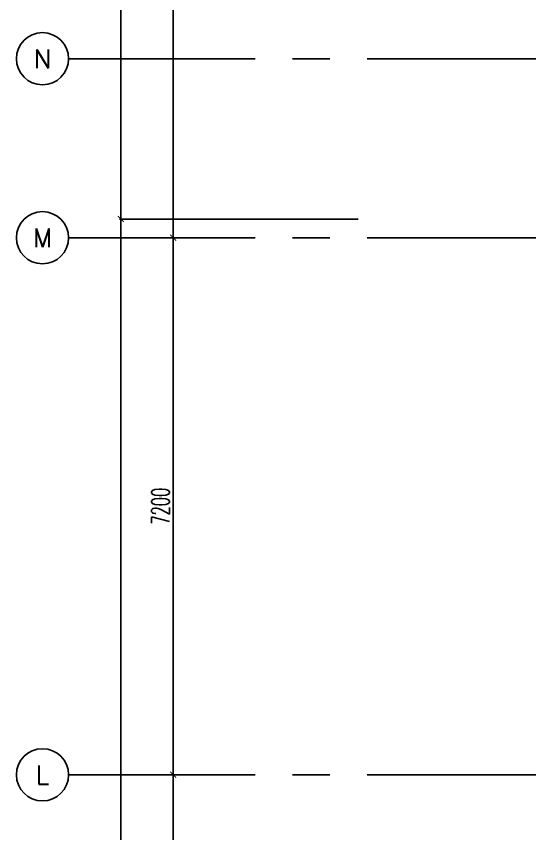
# Model space of a CAD drawing. Extents: x 88852.7 to 88945.7, y 39921.6 to 40001.1.
# Drawn here: x 88852.74 to 88859.62, y 39979.31 to 39990.27 of the extents above; entities that cross this region are included whole.
import ezdxf
from ezdxf.enums import TextEntityAlignment as Align

# ---------------------------------------------------------------- set-up
doc = ezdxf.new("R2010")
doc.units = 0
doc.header["$MEASUREMENT"] = 0
doc.header["$PDMODE"] = 34
doc.linetypes.add('CENTERX2', pattern=[4, 2.5, -0.5, 0.5, -0.5])
doc.layers.get('0').update_dxf_attribs({"linetype": 'CONTINUOUS'})
doc.layers.get('DEFPOINTS').update_dxf_attribs({"linetype": 'CONTINUOUS'})
for name, color, linetype in [('AX', 6, 'CONTINUOUS'), ('AX-CR', 2, 'CONTINUOUS'), ('AX-DIM', 4, 'CONTINUOUS'), ('AX-TXT', 2, 'CONTINUOUS'), ('AXES', 11, 'CENTERX2')]:
    doc.layers.add(name, color=color, linetype=linetype)
doc.styles.add('ROMANS', font='ROMANS.shx', dxfattribs={"width": 0.6})
doc.dimstyles.new('DIM-OUT', dxfattribs={"dimscale": 0, "dimtxt": 0.24, "dimasz": 0.08, "dimexe": 0.02, "dimexo": 0.02, "dimgap": 0.05, "dimtad": 1, "dimdec": 0, "dimlfac": 1000, "dimzin": 0, "dimdsep": 46, "dimtxsty": 'ROMANS', "dimblk1": 'ARCHTICK', "dimblk2": 'ARCHTICK', "dimsah": 1, "dimcen": 0.01, "dimdle": 0.08, "dimclrd": 4, "dimclre": 4, "dimclrt": 2, "dimadec": 0, "dimazin": 0, "dimtp": 2, "dimtm": 2, "dimtfac": 0.114286, "dimtdec": 0, "dimtix": 1, "dimtmove": 2, "dimatfit": 3, "dimldrblk": 'ARCHTICK', "dimfxl": 0, "dimtolj": 1, "dimtzin": 0, "dimarcsym": 0})

# ---------------------------------------------------------------- blocks, each defined once
blk = doc.blocks.new('_ARCHTICK')
at = {"color": 0, "linetype": 'ByBlock', "const_width": 0.15}
blk.add_lwpolyline([(-0.5, -0.5), (0.5, 0.5)], dxfattribs=at)
blk = doc.blocks.new('*D645')
at = {"layer": 'AX-DIM', "color": 4, "lineweight": -2}
for p, q in [((88854.839, 39987.22), (88854.839, 39994.58)), ((88855.219, 39994.5), (88854.819, 39994.5)), ((88855.219, 39987.3), (88854.819, 39987.3))]:
    blk.add_line(p, q, dxfattribs=at)
at = {"layer": 'DEFPOINTS', "color": 0}
for p in [(88854.839, 39994.5), (88855.239, 39994.5), (88855.239, 39987.3)]:
    blk.add_point(p, dxfattribs=at)
at = {"layer": 'AX-DIM', "color": 4, "lineweight": -2, "xscale": 0.08, "yscale": 0.08, "zscale": 0.08}
for p, rotation in [((88854.839, 39994.5), 90), ((88854.839, 39987.3), 270)]:
    blk.add_blockref('_ARCHTICK', p, dxfattribs=dict(at, rotation=rotation))
at = {"layer": 'AX-DIM', "color": 2, "insert": (88854.669, 39990.9), "char_height": 0.24, "attachment_point": 5, "rotation": 90, "style": 'ROMANS'}
blk.add_mtext('\\A1;7200', dxfattribs=at)
blk = doc.blocks.new('*D648')
at = {"layer": 'AX-DIM', "color": 4, "lineweight": -2}
for p, q in [((88855.219, 39980.1), (88854.819, 39980.1)), ((88854.839, 39972.82), (88854.839, 39980.18)), ((88855.219, 39972.9), (88854.819, 39972.9))]:
    blk.add_line(p, q, dxfattribs=at)
at = {"layer": 'DEFPOINTS', "color": 0}
for p in [(88854.839, 39980.1), (88855.239, 39980.1), (88855.239, 39972.9)]:
    blk.add_point(p, dxfattribs=at)
at = {"layer": 'AX-DIM', "color": 4, "lineweight": -2, "xscale": 0.08, "yscale": 0.08, "zscale": 0.08}
for p, rotation in [((88854.839, 39980.1), 90), ((88854.839, 39972.9), 270)]:
    blk.add_blockref('_ARCHTICK', p, dxfattribs=dict(at, rotation=rotation))
at = {"layer": 'AX-DIM', "color": 2, "insert": (88854.669, 39976.5), "char_height": 0.24, "attachment_point": 5, "rotation": 90, "style": 'ROMANS'}
blk.add_mtext('\\A1;7200', dxfattribs=at)
blk = doc.blocks.new('*D651')
at = {"layer": 'AX-DIM', "color": 4, "lineweight": -2}
for p, q in [((88854.839, 39980.02), (88854.839, 39987.38)), ((88855.219, 39987.3), (88854.819, 39987.3)), ((88855.219, 39980.1), (88854.819, 39980.1))]:
    blk.add_line(p, q, dxfattribs=at)
at = {"layer": 'DEFPOINTS', "color": 0}
for p in [(88854.839, 39987.3), (88855.239, 39987.3), (88855.239, 39980.1)]:
    blk.add_point(p, dxfattribs=at)
at = {"layer": 'AX-DIM', "color": 4, "lineweight": -2, "xscale": 0.08, "yscale": 0.08, "zscale": 0.08}
for p, rotation in [((88854.839, 39987.3), 90), ((88854.839, 39980.1), 270)]:
    blk.add_blockref('_ARCHTICK', p, dxfattribs=dict(at, rotation=rotation))
at = {"layer": 'AX-DIM', "color": 2, "insert": (88854.669, 39983.7), "char_height": 0.24, "attachment_point": 5, "rotation": 90, "style": 'ROMANS'}
blk.add_mtext('\\A1;7200', dxfattribs=at)
blk = doc.blocks.new('AXL')
at = {"layer": 'AX-CR'}
blk.add_circle((-350, 0), 350, dxfattribs=at)
at = {"layer": 'AX-TXT', "style": 'ROMANS'}
blk.add_attdef('AX', text='', height=250, dxfattribs=at).set_placement((-350, 0), align=Align.MIDDLE)
blk = doc.blocks.new('*D591')
at = {"layer": 'AX-DIM', "color": 4, "lineweight": -2}
for p, q in [((88857.317, 39987.55), (88854.12, 39987.55)), ((88854.14, 39928.15), (88854.14, 39987.63)), ((88858.152, 39928.23), (88854.12, 39928.23))]:
    blk.add_line(p, q, dxfattribs=at)
at = {"layer": 'DEFPOINTS', "color": 0}
for p in [(88854.14, 39987.55), (88857.337, 39987.55), (88858.172, 39928.23)]:
    blk.add_point(p, dxfattribs=at)
at = {"layer": 'AX-DIM', "color": 4, "lineweight": -2, "xscale": 0.08, "yscale": 0.08, "zscale": 0.08}
for p, rotation in [((88854.14, 39987.55), 90), ((88854.14, 39928.23), 270)]:
    blk.add_blockref('_ARCHTICK', p, dxfattribs=dict(at, rotation=rotation))
at = {"layer": 'AX-DIM', "color": 2, "insert": (88853.97, 39957.89), "char_height": 0.24, "attachment_point": 5, "rotation": 90, "style": 'ROMANS'}
blk.add_mtext('\\A1;59320', dxfattribs=at)
blk = doc.blocks.new('*D592')
at = {"layer": 'AX-DIM', "color": 4, "lineweight": -2}
for p, q in [((88854.139, 39987.47), (88854.139, 39997.655)), ((88856.236, 39997.575), (88854.119, 39997.575)), ((88854.819, 39987.55), (88854.119, 39987.55))]:
    blk.add_line(p, q, dxfattribs=at)
at = {"layer": 'DEFPOINTS', "color": 0}
for p in [(88854.139, 39997.575), (88856.256, 39997.575), (88854.839, 39987.55)]:
    blk.add_point(p, dxfattribs=at)
at = {"layer": 'AX-DIM', "color": 4, "lineweight": -2, "xscale": 0.08, "yscale": 0.08, "zscale": 0.08}
for p, rotation in [((88854.139, 39997.575), 90), ((88854.139, 39987.55), 270)]:
    blk.add_blockref('_ARCHTICK', p, dxfattribs=dict(at, rotation=rotation))
at = {"layer": 'AX-DIM', "color": 2, "insert": (88853.969, 39992.562), "char_height": 0.24, "attachment_point": 5, "rotation": 90, "style": 'ROMANS'}
blk.add_mtext('\\A1;10025', dxfattribs=at)

msp = doc.modelspace()

# ---------------------------------------------------------------- linework, layer by layer
at = {"layer": 'AXES'}
for p, q in [((88853.4386, 39989.6996), (88876.9703, 39989.6996)), ((88853.4386, 39987.2996), (88876.9669, 39987.2996)), ((88853.4386, 39980.0996), (88876.9703, 39980.0996))]:
    msp.add_line(p, q, dxfattribs=at)

# ---------------------------------------------------------------- block references
at = {"layer": 'AX', "xscale": 0.001000000003841706, "yscale": 0.000999999996565748, "zscale": 0.001}
for p, values in [((88853.4386, 39989.6996), {'AX': 'N'}), ((88853.4386, 39987.2996), {'AX': 'M'}), ((88853.4386, 39980.0996), {'AX': 'L'})]:
    msp.add_blockref('AXL', p, dxfattribs=at).add_auto_attribs(values)

# ---------------------------------------------------------------- dimensions: what is measured, and where the dimension line sits
at = {"layer": 'AX-DIM'}
for base, p1, p2, picture, middle in [((88854.1386, 39997.5746), (88854.8386, 39987.5496), (88856.2559, 39997.5746), '*D592', (88853.9686, 39992.5621)), ((88854.8386, 39994.4996), (88855.2386, 39987.2996), (88855.2386, 39994.4996), '*D645', (88854.6686, 39990.8996)), ((88854.8386, 39987.2996), (88855.2386, 39980.0996), (88855.2386, 39987.2996), '*D651', (88854.6686, 39983.6996)), ((88854.8386, 39980.0996), (88855.2386, 39972.8996), (88855.2386, 39980.0996), '*D648', (88854.6686, 39976.4996))]:
    dim = msp.add_linear_dim(base=base, p1=p1, p2=p2, angle=90, dimstyle='DIM-OUT', override={"dimscale": 1}, dxfattribs=at)
    dim.commit()
    dim.dimension.update_dxf_attribs({"geometry": picture, "text_midpoint": middle})
at = {"layer": 'AX-DIM', "color": 4}
dim = msp.add_linear_dim(base=(88854.1397, 39987.5496), p1=(88858.172, 39928.2296), p2=(88857.3369, 39987.5496), angle=90, dimstyle='DIM-OUT', override={"dimscale": 1, "dimclre": 4}, dxfattribs=at)
dim.commit()
dim.dimension.update_dxf_attribs({"geometry": '*D591', "text_midpoint": (88853.9697, 39957.8896)})

doc.saveas('drawing.dxf')
